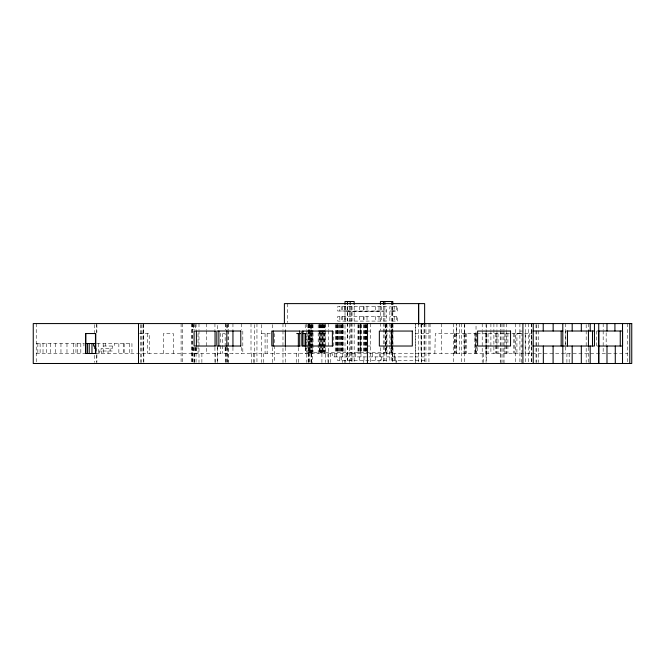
<?xml version="1.0" encoding="UTF-8"?>
<svg xmlns="http://www.w3.org/2000/svg" width="665" height="665" viewBox="0 0 665 665"><rect width="100%" height="100%" fill="white"/><g stroke="black" fill="none" stroke-linecap="round" stroke-linejoin="round"><path stroke-width="0.5" stroke-dasharray="3.33 2.49" d="M474.852 353.506L474.852 333.547L475.899 353.506L476.049 324.57M434.844 353.506L435.309 333.547L476.049 333.547M352.051 311.494L383.422 311.095L352.051 311.494L347.363 311.004M386.49 311.004L337.67 311.004L337.67 306.507L386.49 306.507L386.49 321.087L337.67 321.087L337.67 316.482L386.49 316.482M391.752 311.004L397.687 311.004L397.687 306.507L389.848 306.507L389.848 321.087L397.687 321.087L397.687 316.482L389.848 316.482M367.421 331.054L370.413 331.054M519.905 331.054L522.906 331.054M139.434 333.547L149.234 333.547L149.234 353.506M261.312 333.547L270.239 333.547M415.384 333.547L418.684 333.547M420.995 333.547L424.029 333.547M425.941 333.547L428.942 333.547M477.005 333.547L522.1 333.547L514.835 333.547L514.835 353.506M524.776 333.547L531.776 333.547M36.234 343.531L83.732 343.531M96.891 343.531L131.944 343.531L131.944 353.506M103.183 346.024L114.338 346.024L114.338 343.531M367.421 346.024L370.413 346.024M519.905 346.024L522.906 346.024M112.235 351.012L99.351 351.012L99.351 353.506M307.962 352.508L392.259 352.508M36.234 353.506L85.045 353.506M95.777 353.506L627.527 353.506M424.636 356.897L332.733 356.897L332.733 353.506M386.49 360.596L337.67 360.596L337.67 356.897M424.636 360.596L389.848 360.596L389.848 345.642M357.936 352.508L360.231 352.55L360.231 324.52M349.665 362.525L349.665 323.115M627.527 323.572L627.527 362.492M606.164 332.783L606.164 345.06M603.172 323.572L603.172 329.765M603.172 330.796L603.172 353.506M596.721 331.012L596.721 346.024M588.442 323.572L588.442 329.765M588.442 347.313L588.442 362.492M586.181 324.603L586.181 329.765M586.181 330.796L586.181 362.492M569.174 353.506L569.174 362.492M566.904 353.506L566.904 362.492M565.807 331.012L565.807 345.019M565.74 323.572L565.74 353.506M538.534 324.595L538.534 329.707M538.534 330.729L538.534 362.467M536.796 324.603L536.796 329.765M536.796 330.796L536.796 362.492M536.015 324.595L536.015 329.707M536.015 330.729L536.015 362.467M531.884 331.012L531.884 346.024M531.776 323.572L531.776 362.492M531.318 323.572L531.318 362.492M529.415 333.547L529.415 353.506M528.326 323.572L528.326 363.489M525.757 323.572L525.757 362.492M525.2 333.547L525.2 353.506M521.992 353.506L521.992 333.547L516.921 333.489L516.921 353.506M521.709 353.506L521.709 362.492M519.905 323.572L519.905 362.492M515.741 323.572L515.741 363.489M513.796 333.547L513.796 353.506M507.91 333.547L507.91 344.528M507.91 345.526L507.91 353.506M506.68 323.572L506.68 329.557M506.68 330.555L506.68 344.528M506.68 345.526L506.68 353.506M506.032 333.547L506.032 344.528M506.032 345.526L506.032 353.506M504.91 333.547L504.91 344.528M504.91 345.526L504.91 353.506M504.037 323.572L504.037 329.765M504.037 330.796L504.037 363.489M502.964 323.572L502.964 329.765M502.964 330.796L502.964 362.492M501.044 323.572L501.044 329.765M501.044 330.796L501.044 363.489M500.238 323.572L500.238 329.765M500.238 330.796L500.238 362.492M498.035 333.547L498.035 344.528M498.035 345.526L498.035 353.506M496.946 323.572L496.946 329.557M496.946 330.555L496.946 344.528M496.946 345.526L496.946 353.506M496.605 333.547L496.605 344.528M496.605 345.526L496.605 353.506M495.408 333.547L495.408 344.528M495.408 345.526L495.408 353.506M493.896 323.572L493.887 353.506M490.903 323.572L490.903 329.765M490.903 330.796L490.903 353.506M488.052 333.547L488.052 344.528M488.052 345.526L488.052 353.506M486.655 324.57L486.655 331.552M486.655 333.547L486.655 344.528M486.655 345.526L486.655 362.492M486.63 333.547L486.63 344.528M486.63 345.526L486.63 353.506M486.057 323.572L486.057 329.765M486.057 330.796L486.057 362.492M485.359 333.547L485.359 344.528M485.359 345.526L485.359 353.506M483.289 353.506L483.289 362.492M482.208 323.572L482.208 329.765M482.208 330.796L482.208 362.492M477.354 347.521L477.354 353.506M476.182 333.547L476.182 353.506M475.899 333.547L475.899 353.506M466.273 333.547L466.273 353.506M465.359 333.547L465.359 353.506M464.91 333.547L464.91 353.506M464.769 324.57L464.769 333.547M464.636 323.572L464.636 362.492M463.979 333.547L463.979 353.506M461.643 323.572L461.643 362.492M459.465 323.572L459.465 353.506M455.267 333.547L455.267 353.506M454.893 333.547L454.893 353.506M454.245 333.547L454.245 353.506M453.355 323.572L453.355 362.492M441.751 323.572L441.751 353.506M430.064 323.572L430.064 353.506M428.942 323.572L428.942 362.492M425.941 323.572L425.941 362.492M424.636 323.572L424.636 363.489M424.029 323.572L424.029 353.506M421.718 324.595L421.718 362.467M421.627 323.572L421.643 362.492M420.995 323.572L420.995 353.506M418.684 323.572L418.684 362.525M415.467 324.52L415.467 362.492L415.384 323.572M396.631 306.507L396.631 311.095L389.848 311.004L394.195 311.095L394.195 306.507M396.623 316.482L396.631 321.087M396.714 360.596L396.714 362.525M395.974 360.596L395.974 362.525M395.193 356.897L395.193 360.596M394.553 356.897L394.553 360.596M394.403 353.506L394.403 356.897M394.195 316.482L394.195 321.087M392.94 324.57L392.94 329.732M392.94 330.771L392.94 353.506M392.816 306.507L392.816 321.087M392.816 323.115L392.816 362.525M392.392 353.506L392.392 356.897M392.284 306.507L392.284 321.087M392.284 323.115L392.284 362.525M392.018 324.57L392.018 331.81M392.018 332.849L392.018 352.508M391.752 306.507L391.752 321.087M391.752 323.132L391.752 344.62M391.752 345.642L391.752 360.596M391.452 324.57L391.452 329.74M391.452 330.779L391.452 352.508M391.269 324.57L391.269 331.81M391.269 332.849L391.269 352.508M390.895 324.57L390.895 329.74M390.895 330.779L390.895 352.508M389.848 323.132L389.848 344.62M386.98 324.52L386.98 331.769M386.98 332.799L386.98 353.506M386.49 323.115L386.49 363.489M386.141 323.572L386.141 353.506M385.484 324.52L385.484 329.715M385.484 330.754L385.484 352.55M385.268 324.52L385.268 329.715M385.268 330.754L385.268 352.55M384.869 306.507L384.869 321.087M384.869 323.132L384.869 360.596M383.422 306.507L383.422 321.087M383.422 323.115L383.422 363.489M381.436 306.507L381.436 311.004M381.436 316.482L381.436 321.087M381.436 356.897L381.436 360.596M380.438 306.507L380.438 321.087M380.438 323.132L380.438 330.297M380.438 347.687L380.438 360.596M379.54 353.506L379.54 356.897M379 306.507L379 311.095M379 316.482L379 321.087M379 360.596L379 362.525M375.733 306.507L375.733 311.004M375.733 316.482L375.733 321.087M375.733 356.897L375.733 360.596M372.475 353.506L372.475 356.897M370.413 323.572L370.413 363.489M367.014 306.507L367.014 311.004M367.014 316.482L367.014 321.087M366.357 324.57L366.357 352.508M366.166 324.57L366.166 352.508M365.983 324.57L365.983 353.506M365.8 324.57L365.8 353.506M365.193 324.57L365.193 352.508M364.387 324.57L364.387 352.508M364.088 324.57L364.088 352.508M363.996 306.507L363.996 311.004M363.996 316.482L363.996 321.087M363.996 356.897L363.996 360.596M363.763 306.507L363.763 311.095M363.763 316.482L363.763 321.087M363.763 360.596L363.763 362.525M363.381 324.57L363.381 352.508M361.502 324.52L361.502 352.55M360.937 324.52L360.937 352.55M360.987 353.506L360.987 356.897M360.729 324.52L360.729 352.55M360.638 324.57L360.638 353.506M359.881 324.57L359.881 352.508M359.649 306.507L359.649 311.004M359.649 316.482L359.649 321.087M359.649 356.897L359.649 360.596M358.909 324.57L358.909 352.508M358.585 324.57L358.585 352.508M357.936 324.57L357.936 353.506M355.534 353.506L355.534 356.897M354.162 306.507L354.162 321.087M354.162 323.115L354.162 362.525M352.051 306.507L352.051 321.087M352.051 323.115L352.051 362.525M351.444 306.507L351.444 321.087M351.444 323.115L351.444 362.525M350.206 306.507L350.206 321.087M350.206 323.132L350.206 360.596M349.665 306.507L349.665 321.087M347.446 306.507L347.446 321.087M347.446 323.132L347.446 360.596M347.363 306.507L347.363 321.087M347.363 323.132L347.363 360.596M346.257 353.506L346.257 356.897M345.8 306.507L345.8 311.004M345.8 316.482L345.8 321.087M345.8 360.596L345.8 362.525M345.019 306.507L345.019 324.154M345.019 325.177L345.019 360.596M344.778 306.507L344.778 311.004L349.665 311.095L339.807 311.004L339.807 306.507M344.778 316.482L344.778 321.087M344.778 360.596L344.778 362.525M343.406 324.57L343.406 352.508M342.6 306.507L342.6 311.004M342.6 316.482L342.6 321.087M342.616 324.57L342.675 356.897M342.6 360.596L342.6 362.525M342.5 324.57L342.5 352.508M342.201 324.57L342.201 352.508M342.001 324.57L342.001 352.508M341.594 324.57L341.594 353.506M341.203 306.507L341.203 311.004M341.203 316.482L341.203 321.087M341.203 356.897L341.203 360.596M340.946 324.57L340.946 352.508M340.555 324.57L340.555 352.508M339.807 316.482L339.807 321.087M339.807 356.897L339.807 360.596M339.632 324.57L339.632 352.508M339.009 324.57L339.009 352.508M338.144 324.57L338.252 353.506M337.82 324.57L337.82 352.508M337.687 324.57L337.687 352.508M337.064 324.57L337.064 352.508M336.606 353.506L336.606 356.897M336.448 324.57L336.448 352.508M336.041 324.57L336.041 352.508M335.218 324.57L335.218 353.506M334.844 353.506L334.844 356.897M333.514 331.054L333.514 346.024M330.763 353.506L330.763 362.492M328.335 323.572L328.335 329.765M328.335 330.796L328.335 363.489M327.995 353.506L327.995 362.492M325.343 323.572L325.343 329.765M325.343 330.796L325.343 362.492M325.027 324.57L325.027 331.81M325.027 332.849L325.027 352.508M324.42 324.57L324.42 331.802M324.42 332.832L324.42 353.506M324.03 324.57L324.03 331.81M324.03 332.849L324.03 352.508M323.847 324.57L323.847 329.74M323.847 330.779L323.847 352.508M323.448 324.57L323.448 331.81M323.448 332.849L323.448 352.508M322.799 324.57L322.799 331.81M322.799 332.849L322.799 352.508M322.658 324.57L322.658 329.74M322.658 330.779L322.658 353.506M322.334 324.57L322.334 329.74M322.334 330.779L322.334 352.508M321.902 324.57L321.902 329.74M321.902 330.779L321.902 352.508M321.918 353.506L321.918 362.492M321.27 324.57L321.27 331.81M321.328 332.832L321.328 353.506M320.987 324.57L320.987 331.81M320.987 332.849L320.987 352.508M320.796 324.57L320.796 331.81M320.796 332.849L320.796 352.508M320.389 324.57L320.389 329.74M320.389 330.779L320.389 352.508M319.582 324.57L319.582 329.74M319.582 330.779L319.582 352.508M319.433 324.57L319.433 329.74M319.433 330.779L319.433 352.508M319.117 324.57L319.117 331.81M319.117 332.849L319.117 352.508M318.178 324.57L318.178 331.81M318.178 332.849L318.178 353.506M313.024 324.57L313.024 331.81M313.024 332.849L313.024 352.508M312.633 324.57L312.633 331.802M312.633 332.832L312.633 362.492M312.484 324.57L312.484 329.732M312.484 330.771L312.484 353.506M311.752 353.506L311.752 362.492M311.652 324.57L311.652 331.81M311.652 332.849L311.652 352.508M311.378 324.57L311.378 331.81M311.378 332.849L311.378 352.508M311.253 353.506L311.253 362.492M311.187 324.57L311.187 331.81M311.187 332.849L311.187 352.508M311.037 329.732L311.037 324.57L310.937 331.802M311.037 330.771L311.037 362.492M310.937 332.832L310.937 353.506M310.272 324.57L310.272 331.81M310.272 332.849L310.272 353.506M310.123 324.57L310.123 329.74M310.123 330.779L310.123 352.508M309.774 323.572L309.807 362.492M309.649 324.57L309.649 331.81M309.649 332.849L309.649 352.508M309.524 324.57L309.524 329.74M309.524 330.779L309.524 352.508M308.976 353.506L308.976 362.492M308.568 324.57L308.568 329.74M308.568 330.779L308.568 352.508M308.311 323.572L308.311 362.492M308.169 324.57L308.186 362.492M307.962 324.57L307.962 331.81M307.962 332.849L307.962 353.506M306.897 333.547L306.897 344.528M306.897 345.526L306.897 353.506M306.781 323.572L306.781 329.707M306.781 330.729L306.781 362.467M305.36 347.521L305.36 353.506M305.193 324.57L305.26 329.732M305.26 347.305L305.193 353.506M298.352 347.521L298.352 362.492M296.715 353.506L296.715 362.492M287.33 303.606L287.33 322.567M285.368 323.572L285.368 329.765M285.368 347.313L285.368 362.492M282.982 323.572L282.982 329.765M282.982 330.796L282.982 362.492M274.379 333.547L274.379 344.528M274.379 345.526L274.379 362.492M272.484 324.57L272.484 329.557M272.484 347.521L272.401 362.492M267.131 333.547L267.131 353.506M265.077 333.547L265.077 353.506M263.448 353.506L263.448 362.492M261.312 324.57L261.312 362.492M256.948 323.572L256.948 362.492M254.612 324.603L254.612 362.492M253.49 353.506L253.49 362.492M251.47 353.506L251.47 363.489M251.004 323.572L251.004 353.506M242.816 331.012L242.816 353.506M241.536 323.572L241.536 329.765M241.536 347.313L241.536 353.506M232.95 323.572L232.95 329.765M232.95 347.313L232.95 353.506M228.502 323.572L228.502 329.765M228.502 330.796L228.502 362.492M227.954 323.572L227.954 329.765M227.954 330.796L227.954 362.492M227.638 324.595L227.638 329.707M227.638 347.113L227.638 362.467M226.807 324.603L226.807 329.765M226.807 347.313L226.807 362.492M225.95 323.572L225.95 329.765M225.95 347.313L225.95 362.492M225.31 323.572L225.302 329.765M225.302 347.313L225.31 362.492M225.144 346.523L225.144 333.547L220.356 333.547L220.356 344.528M225.144 347.521L225.144 353.506M222.526 333.547L222.526 344.528M222.526 345.526L222.526 353.506M220.356 345.526L220.356 353.506M217.729 347.521L217.63 362.492M217.355 325.443L217.355 330.114M217.355 346.024L217.355 362.492M215.452 353.506L215.452 362.492M214.936 323.572L214.936 329.765M214.936 347.313L214.936 362.492M206.333 323.572L206.333 329.765M206.333 330.796L206.333 353.506M201.886 353.506L201.886 362.492M198.993 323.572L198.993 329.765M198.993 330.796L198.993 362.492M198.037 333.547L198.037 344.528M198.037 345.526L198.037 353.506M196.516 347.521L196.516 353.506M196.067 323.572L196.067 329.765M196.067 347.313L196.067 362.492M195.385 324.603L195.385 329.765M195.385 347.313L195.385 353.506M195.111 347.521L195.111 353.506M194.604 353.506L194.604 362.492M194.238 323.572L194.238 329.765M194.238 347.313L194.238 362.492M193.54 324.57L193.54 329.557M193.54 347.521L193.54 353.506M193.091 323.572L193.091 329.765M193.091 347.313L193.091 362.492M192.85 323.572L192.85 329.765M192.85 347.313L192.85 353.506M192.409 323.572L192.409 362.492M192.077 323.572L192.077 362.492M191.246 323.572L191.246 362.492M182.7 323.572L182.7 362.492M181.096 323.572L181.096 362.492M173.341 353.506L173.341 333.547L163.391 333.547L163.391 353.506M147.53 333.547L147.53 353.506M143.831 353.506L143.831 362.492M143.49 323.572L143.49 362.492M143.216 324.603L143.216 353.506M143.017 324.603L143.017 353.506M141.487 324.603L141.487 362.492M140.523 324.603L140.523 362.492M129.559 343.531L129.559 353.506M124.164 343.531L124.164 353.506M123.274 343.531L123.274 353.506M118.852 343.531L118.852 353.506M112.235 346.024L112.235 348.518L101.08 348.518L101.08 351.012M110.132 348.518L110.132 351.012M108.029 351.012L108.029 353.506M105.286 343.531L105.286 346.024M103.183 343.531L103.183 353.506M101.271 351.012L101.271 353.506M98.428 343.531L98.428 353.506M96.891 324.57L96.891 332.55M96.891 354.503L96.891 362.492M96.533 323.572L96.533 332.783M96.533 355.301L96.533 362.467M94.43 324.595L94.43 332.783M94.43 355.301L94.43 362.467M83.915 343.531L83.915 346.024M80.814 343.531L80.814 353.506M77.556 343.531L77.556 353.506M75.943 343.531L75.943 353.506M73.607 343.531L73.607 353.506M66.982 343.531L66.982 353.506M60.956 343.531L60.956 353.506M55.536 343.531L55.536 353.506M50.739 343.531L50.739 353.506M46.558 343.531L46.558 353.506M43.017 343.531L43.017 353.506M40.108 343.531L40.108 353.506M37.847 343.531L37.847 353.506M36.234 323.572L36.234 362.492M456.473 353.506L456.473 323.572L456.423 353.506"/><path stroke-width="1" d="M598.733 331.012L598.733 363.489L598.733 323.572M240.821 331.012L216.823 331.012L216.823 346.024L240.821 346.024M532.881 331.012L562.839 331.012M566.738 331.012L594.46 331.012M597.744 331.012L622.565 331.012L622.565 346.024L597.744 346.024M215.36 331.054L194.097 331.054L194.097 346.024L215.36 346.024M300.123 331.054L271.802 331.054L271.802 346.024L300.123 346.024M332.5 331.054L301.852 331.054L301.852 346.024L332.5 346.024M296.715 333.547L300.555 333.547M302.475 333.547L305.95 333.547M85.045 343.531L95.851 343.531M532.881 346.024L594.46 346.024L594.452 323.572M85.453 353.506L95.893 353.506M629.78 323.572L629.78 363.489M622.523 323.572L622.523 363.489M620.262 331.012L620.262 346.024M615.283 346.024L615.283 363.489M614.917 323.572L614.917 331.012M606.987 323.572L606.987 331.012M606.987 346.024L606.987 363.489M592.498 331.012L592.498 346.024M590.212 323.572L590.212 331.012M590.171 346.024L590.171 363.489M588.442 330.796L588.442 346.282M581.318 323.572L581.318 331.012M581.318 346.024L581.318 363.489M572.183 323.572L572.183 331.012M572.183 346.024L572.183 363.489M567.478 331.012L567.478 346.024M562.789 323.572L562.839 363.489M561.169 331.012L561.169 346.024M553.147 323.572L553.147 331.012M553.097 346.024L553.097 363.489M543.33 346.024L543.33 363.489M543.222 323.572L543.222 331.012M533.247 323.572L533.247 363.489M522.906 323.572L522.906 363.489M424.636 324.57L424.636 303.606L284.396 303.606L284.396 323.572M422.716 323.572L422.716 324.57M421.643 323.572L421.643 324.57M418.684 303.606L418.684 324.52M418.559 303.606L418.559 323.572M392.816 304.504L392.816 301.511L380.438 301.511L380.438 304.504M391.752 301.511L391.752 304.504M384.869 301.511L384.869 304.504M383.422 301.511L383.422 304.504M367.421 323.572L367.421 363.489M354.162 304.504L354.162 301.511L345.019 301.511L345.019 304.504M350.206 301.511L350.206 304.504M347.446 301.511L347.446 304.504M332.4 331.054L332.4 346.024M305.36 333.547L305.36 346.523M305.26 333.872L305.193 346.274M302.966 331.054L302.966 346.024M299.707 331.054L299.707 346.024M298.352 333.547L298.352 346.523M285.368 330.796L285.368 346.282M273.249 331.054L273.249 346.024M240.772 331.012L240.772 346.024M232.95 330.796L232.95 346.282M226.807 330.796L226.807 346.282M218.876 331.012L218.876 346.024M215.053 331.054L215.053 346.024M196.399 331.054L196.399 346.024M138.495 323.572L138.495 363.489M95.893 351.012L95.893 348.518L94.763 348.518L94.763 346.024L93.64 346.024L93.64 343.531M95.777 353.506L95.777 333.547L85.536 333.547L85.536 353.506M95.461 333.547L95.461 353.506M91.97 343.531L91.97 353.506M89.218 343.531L89.218 353.506M87.431 343.531L87.431 353.506M85.852 333.547L85.852 353.506M631.75 323.572L33.25 323.572L33.25 363.489L631.75 363.489L631.75 323.572M412.317 331.054L379.349 331.054L379.349 346.024L412.317 346.024L412.317 331.054M510.545 331.054L477.611 331.054L477.611 346.024L510.545 346.024L510.545 331.054"/></g></svg>
